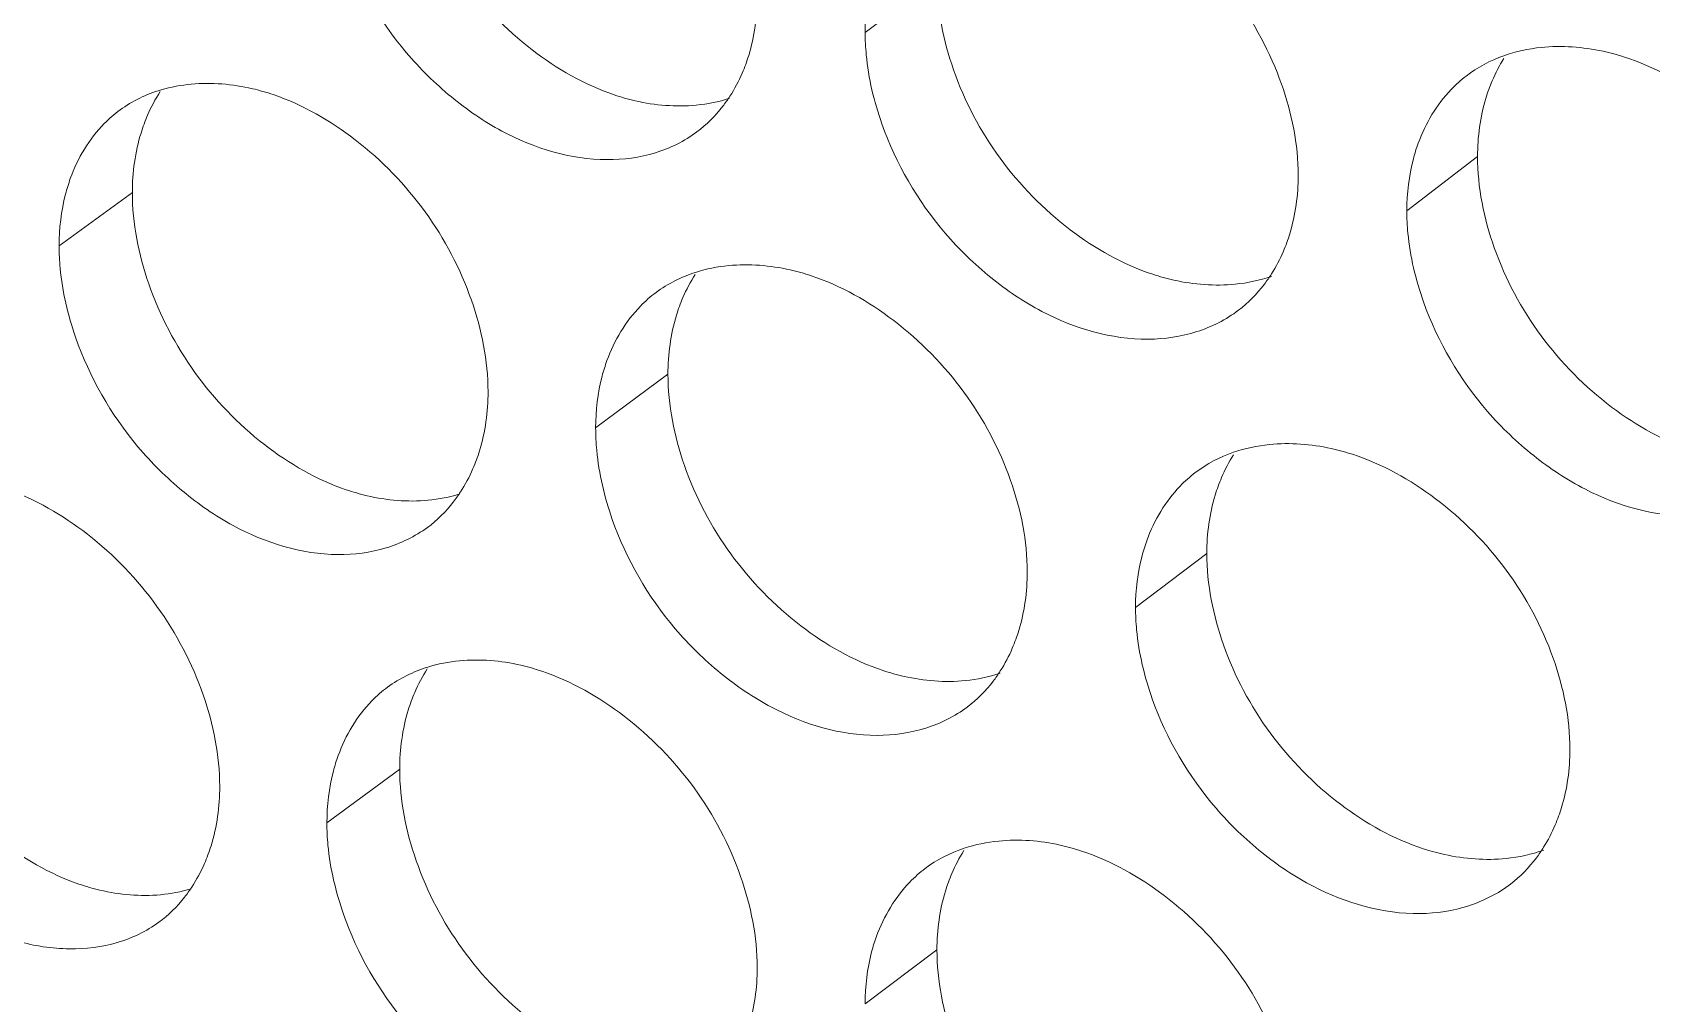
# Model space of a CAD drawing. Header units: millimetres. Extents: x 1177 to 4147, y 93 to 2194.
# Drawn here: x 2661.39 to 2674.51, y 680.09 to 687.97 of the extents above; entities that cross this region are included whole.
import ezdxf

# ---------------------------------------------------------------- set-up
doc = ezdxf.new("R2010")
doc.units = ezdxf.units.MM
doc.header["$LTSCALE"] = 0.1
doc.layers.get('0').update_dxf_attribs({"lineweight": 13})
doc.layers.add('标注', color=251, linetype='Continuous', lineweight=9)

# ---------------------------------------------------------------- blocks, each defined once
blk = doc.blocks.new('02')
for points, knots in [([(4627.348, 522.744), (4597.363, 531.299), (4553.55, 545.69), (4497.641, 568.487), (4458.71, 586.649), (4422.281, 606.068), (4388.51, 626.659), (4357.551, 648.334), (4338.416, 663.815), (4329.392, 671.722)], [0, 0, 0, 0, 0.278685, 0.411475, 0.539478, 0.662459, 0.780251, 0.892768, 1, 1, 1, 1]), ([(4626.906, 521.428), (4597.052, 529.945), (4553.424, 544.261), (4497.732, 566.923), (4458.929, 584.973), (4422.597, 604.269), (4388.892, 624.729), (4357.964, 646.263), (4338.829, 661.641), (4329.798, 669.496)], [0, 0, 0, 0, 0.278468, 0.411196, 0.539177, 0.662176, 0.780023, 0.892638, 1, 1, 1, 1]), ([(4628.518, 518.372), (4598.337, 526.935), (4554.235, 541.353), (4497.955, 564.22), (4458.766, 582.448), (4422.099, 601.945), (4388.114, 622.628), (4356.965, 644.402), (4337.717, 659.96), (4328.641, 667.907)], [0, 0, 0, 0, 0.278732, 0.411552, 0.539576, 0.662563, 0.780343, 0.892822, 1, 1, 1, 1]), ([(4328.202, 667.332), (4337.3, 659.316), (4356.601, 643.626), (4387.852, 621.677), (4421.956, 600.844), (4458.755, 581.215), (4498.091, 562.874), (4554.59, 539.876), (4598.873, 525.389), (4629.18, 516.79)], [0, 0, 0, 0, 0.107262, 0.219794, 0.337581, 0.460553, 0.588547, 0.721328, 1, 1, 1, 1])]:
    blk.add_open_spline(points, degree=3, knots=knots)
at = {"layer": '标注'}
for p, q in [((4581.589, 574.701), (4580.758, 574.077)), ((4587.849, 572.64), (4587.03, 572.012)), ((4572.272, 572.223), (4571.424, 571.605)), ((4572.272, 572.223), (4571.424, 571.605)), ((4578.474, 570.118), (4577.637, 569.496)), ((4578.474, 570.118), (4577.637, 569.496)), ((4584.714, 568.042), (4583.889, 567.416)), ((4584.714, 568.042), (4583.889, 567.416)), ((4575.368, 565.542), (4574.525, 564.921)), ((4581.589, 563.451), (4580.758, 562.827))]:
    blk.add_line(p, q, dxfattribs=at)
for points, knots in [([(4575.368, 576.792), (4575.368, 576.433), (4575.518, 575.688), (4576.051, 574.675), (4576.847, 573.85), (4577.509, 573.469), (4577.852, 573.354)], [0, 0, 0, 0, 0.240418, 0.498747, 0.75788, 1, 1, 1, 1]), ([(4585.772, 572.422), (4585.772, 572.781), (4585.62, 573.525), (4585.08, 574.535), (4584.274, 575.355), (4583.607, 575.732), (4583.262, 575.845)], [0, 0, 0, 0, 0.239826, 0.497695, 0.75702, 1, 1, 1, 1]), ([(4574.717, 575.113), (4574.878, 574.653), (4575.253, 574.001), (4575.946, 573.32), (4576.689, 572.807), (4577.536, 572.546), (4578.328, 572.652), (4578.666, 572.817), (4578.809, 572.924)], [0, 0, 0, 0, 0.277359, 0.41667, 0.550882, 0.790562, 0.898061, 1, 1, 1, 1]), ([(4580.89, 574.859), (4580.868, 574.799), (4580.789, 574.546), (4580.758, 574.278), (4580.758, 574.077)], [0, 0, 0, 0, 0.240728, 1, 1, 1, 1]), ([(4581.589, 574.701), (4581.589, 574.343), (4581.74, 573.598), (4582.276, 572.587), (4583.078, 571.765), (4583.744, 571.389), (4584.088, 571.275)], [0, 0, 0, 0, 0.240129, 0.498159, 0.757326, 1, 1, 1, 1]), ([(4579.334, 573.606), (4579.363, 573.672), (4579.467, 573.957), (4579.508, 574.263), (4579.508, 574.493)], [0, 0, 0, 0, 0.239544, 1, 1, 1, 1]), ([(4580.758, 574.077), (4580.758, 573.991), (4580.776, 573.631), (4580.86, 573.277), (4580.951, 573.019)], [0, 0, 0, 0, 0.240186, 1, 1, 1, 1]), ([(4589.549, 573.792), (4589.468, 573.818), (4589.155, 573.903), (4588.824, 573.928), (4588.585, 573.903)], [0, 0, 0, 0, 0.262368, 1, 1, 1, 1]), ([(4592.075, 570.381), (4592.075, 570.739), (4591.921, 571.483), (4591.378, 572.491), (4590.566, 573.307), (4589.896, 573.68), (4589.549, 573.792)], [0, 0, 0, 0, 0.239541, 0.497113, 0.75647, 1, 1, 1, 1]), ([(4587.717, 573.572), (4587.655, 573.524), (4587.416, 573.309), (4587.247, 573.023), (4587.163, 572.795)], [0, 0, 0, 0, 0.244827, 1, 1, 1, 1]), ([(4573.904, 573.356), (4573.825, 573.383), (4573.517, 573.471), (4573.19, 573.5), (4572.955, 573.478)], [0, 0, 0, 0, 0.263009, 1, 1, 1, 1]), ([(4573.904, 573.356), (4573.825, 573.383), (4573.517, 573.471), (4573.19, 573.5), (4572.955, 573.478)], [0, 0, 0, 0, 0.263009, 1, 1, 1, 1]), ([(4588.018, 573.515), (4587.99, 573.449), (4587.889, 573.168), (4587.849, 572.867), (4587.849, 572.64)], [0, 0, 0, 0, 0.239998, 1, 1, 1, 1]), ([(4576.391, 569.915), (4576.391, 570.274), (4576.24, 571.019), (4575.706, 572.032), (4574.908, 572.857), (4574.247, 573.239), (4573.904, 573.356)], [0, 0, 0, 0, 0.240262, 0.49858, 0.757854, 1, 1, 1, 1]), ([(4576.391, 569.915), (4576.391, 570.274), (4576.24, 571.019), (4575.706, 572.032), (4574.908, 572.857), (4574.247, 573.239), (4573.904, 573.356)], [0, 0, 0, 0, 0.240262, 0.49858, 0.757854, 1, 1, 1, 1]), ([(4577.852, 573.354), (4577.931, 573.327), (4578.24, 573.239), (4578.567, 573.212), (4578.802, 573.235)], [0, 0, 0, 0, 0.262674, 1, 1, 1, 1]), ([(4578.809, 572.924), (4578.922, 573.009), (4579.058, 573.144), (4579.166, 573.298), (4579.192, 573.339)], [0, 0, 0, 0, 0.74587, 1, 1, 1, 1]), ([(4572.13, 573.179), (4572.065, 573.131), (4571.814, 572.915), (4571.639, 572.619), (4571.554, 572.384)], [0, 0, 0, 0, 0.244024, 1, 1, 1, 1]), ([(4572.13, 573.179), (4572.065, 573.131), (4571.814, 572.915), (4571.639, 572.619), (4571.554, 572.384)], [0, 0, 0, 0, 0.244024, 1, 1, 1, 1]), ([(4572.448, 573.117), (4572.419, 573.05), (4572.314, 572.764), (4572.272, 572.455), (4572.272, 572.223)], [0, 0, 0, 0, 0.239116, 1, 1, 1, 1]), ([(4572.448, 573.117), (4572.419, 573.05), (4572.314, 572.764), (4572.272, 572.455), (4572.272, 572.223)], [0, 0, 0, 0, 0.239116, 1, 1, 1, 1]), ([(4580.951, 573.019), (4581.113, 572.559), (4581.493, 571.905), (4582.193, 571.227), (4582.945, 570.718), (4583.801, 570.464), (4584.598, 570.579), (4584.937, 570.749), (4585.081, 570.859)], [0, 0, 0, 0, 0.27664, 0.415747, 0.549878, 0.789826, 0.897663, 1, 1, 1, 1]), ([(4587.163, 572.795), (4587.141, 572.735), (4587.062, 572.481), (4587.03, 572.213), (4587.03, 572.012)], [0, 0, 0, 0, 0.24094, 1, 1, 1, 1]), ([(4587.849, 572.64), (4587.849, 572.282), (4588.001, 571.537), (4588.541, 570.528), (4589.349, 569.71), (4590.018, 569.337), (4590.364, 569.226)], [0, 0, 0, 0, 0.239843, 0.497577, 0.756777, 1, 1, 1, 1]), ([(4571.554, 572.384), (4571.533, 572.324), (4571.455, 572.072), (4571.424, 571.805), (4571.424, 571.605)], [0, 0, 0, 0, 0.240415, 1, 1, 1, 1]), ([(4571.554, 572.384), (4571.533, 572.324), (4571.455, 572.072), (4571.424, 571.805), (4571.424, 571.605)], [0, 0, 0, 0, 0.240415, 1, 1, 1, 1]), ([(4585.601, 571.542), (4585.629, 571.609), (4585.731, 571.891), (4585.772, 572.194), (4585.772, 572.422)], [0, 0, 0, 0, 0.239896, 1, 1, 1, 1]), ([(4572.272, 572.223), (4572.272, 571.864), (4572.422, 571.119), (4572.953, 570.105), (4573.746, 569.278), (4574.407, 568.896), (4574.748, 568.78)], [0, 0, 0, 0, 0.240565, 0.499043, 0.758159, 1, 1, 1, 1]), ([(4572.272, 572.223), (4572.272, 571.864), (4572.422, 571.119), (4572.953, 570.105), (4573.746, 569.278), (4574.407, 568.896), (4574.748, 568.78)], [0, 0, 0, 0, 0.240565, 0.499043, 0.758159, 1, 1, 1, 1]), ([(4587.03, 572.012), (4587.03, 571.925), (4587.048, 571.566), (4587.132, 571.212), (4587.224, 570.955)], [0, 0, 0, 0, 0.240277, 1, 1, 1, 1]), ([(4571.424, 571.605), (4571.424, 571.518), (4571.442, 571.159), (4571.525, 570.804), (4571.615, 570.546)], [0, 0, 0, 0, 0.240052, 1, 1, 1, 1]), ([(4571.424, 571.605), (4571.424, 571.518), (4571.442, 571.159), (4571.525, 570.804), (4571.615, 570.546)], [0, 0, 0, 0, 0.240052, 1, 1, 1, 1]), ([(4580.133, 571.258), (4580.053, 571.285), (4579.743, 571.372), (4579.414, 571.399), (4579.178, 571.376)], [0, 0, 0, 0, 0.262749, 1, 1, 1, 1]), ([(4580.133, 571.258), (4580.053, 571.285), (4579.743, 571.372), (4579.414, 571.399), (4579.178, 571.376)], [0, 0, 0, 0, 0.262749, 1, 1, 1, 1]), ([(4582.635, 567.829), (4582.635, 568.188), (4582.483, 568.933), (4581.945, 569.944), (4581.142, 570.765), (4580.477, 571.143), (4580.133, 571.258)], [0, 0, 0, 0, 0.239971, 0.497989, 0.757297, 1, 1, 1, 1]), ([(4582.635, 567.829), (4582.635, 568.188), (4582.483, 568.933), (4581.945, 569.944), (4581.142, 570.765), (4580.477, 571.143), (4580.133, 571.258)], [0, 0, 0, 0, 0.239971, 0.497989, 0.757297, 1, 1, 1, 1]), ([(4584.088, 571.275), (4584.169, 571.249), (4584.479, 571.162), (4584.808, 571.137), (4585.044, 571.161)], [0, 0, 0, 0, 0.262419, 1, 1, 1, 1]), ([(4585.081, 570.859), (4585.194, 570.945), (4585.329, 571.083), (4585.438, 571.24), (4585.463, 571.281)], [0, 0, 0, 0, 0.745944, 1, 1, 1, 1]), ([(4578.336, 571.065), (4578.272, 571.017), (4578.026, 570.801), (4577.853, 570.508), (4577.768, 570.277)], [0, 0, 0, 0, 0.244355, 1, 1, 1, 1]), ([(4578.336, 571.065), (4578.272, 571.017), (4578.026, 570.801), (4577.853, 570.508), (4577.768, 570.277)], [0, 0, 0, 0, 0.244355, 1, 1, 1, 1]), ([(4578.647, 571.005), (4578.618, 570.938), (4578.515, 570.654), (4578.474, 570.348), (4578.474, 570.118)], [0, 0, 0, 0, 0.239472, 1, 1, 1, 1]), ([(4578.647, 571.005), (4578.618, 570.938), (4578.515, 570.654), (4578.474, 570.348), (4578.474, 570.118)], [0, 0, 0, 0, 0.239472, 1, 1, 1, 1]), ([(4587.224, 570.955), (4587.388, 570.493), (4587.772, 569.839), (4588.48, 569.163), (4589.24, 568.658), (4590.104, 568.412), (4590.906, 568.536), (4591.247, 568.711), (4591.391, 568.823)], [0, 0, 0, 0, 0.27593, 0.414836, 0.548888, 0.789102, 0.897272, 1, 1, 1, 1]), ([(4571.615, 570.546), (4571.775, 570.086), (4572.148, 569.434), (4572.837, 568.752), (4573.576, 568.238), (4574.419, 567.973), (4575.208, 568.074), (4575.545, 568.238), (4575.689, 568.343)], [0, 0, 0, 0, 0.277722, 0.417137, 0.551389, 0.790935, 0.898263, 1, 1, 1, 1]), ([(4571.615, 570.546), (4571.775, 570.086), (4572.148, 569.434), (4572.837, 568.752), (4573.576, 568.238), (4574.419, 567.973), (4575.208, 568.074), (4575.545, 568.238), (4575.689, 568.343)], [0, 0, 0, 0, 0.277722, 0.417137, 0.551389, 0.790935, 0.898263, 1, 1, 1, 1]), ([(4577.768, 570.277), (4577.747, 570.217), (4577.668, 569.964), (4577.637, 569.697), (4577.637, 569.496)], [0, 0, 0, 0, 0.240623, 1, 1, 1, 1]), ([(4577.768, 570.277), (4577.747, 570.217), (4577.668, 569.964), (4577.637, 569.697), (4577.637, 569.496)], [0, 0, 0, 0, 0.240623, 1, 1, 1, 1]), ([(4578.474, 570.118), (4578.474, 569.759), (4578.624, 569.015), (4579.159, 568.002), (4579.958, 567.179), (4580.622, 566.8), (4580.965, 566.686)], [0, 0, 0, 0, 0.240273, 0.498452, 0.757602, 1, 1, 1, 1]), ([(4578.474, 570.118), (4578.474, 569.759), (4578.624, 569.015), (4579.159, 568.002), (4579.958, 567.179), (4580.622, 566.8), (4580.965, 566.686)], [0, 0, 0, 0, 0.240273, 0.498452, 0.757602, 1, 1, 1, 1]), ([(4576.216, 569.024), (4576.245, 569.091), (4576.35, 569.376), (4576.391, 569.684), (4576.391, 569.915)], [0, 0, 0, 0, 0.239367, 1, 1, 1, 1]), ([(4576.216, 569.024), (4576.245, 569.091), (4576.35, 569.376), (4576.391, 569.684), (4576.391, 569.915)], [0, 0, 0, 0, 0.239367, 1, 1, 1, 1]), ([(4577.637, 569.496), (4577.637, 569.409), (4577.655, 569.05), (4577.739, 568.695), (4577.829, 568.437)], [0, 0, 0, 0, 0.240141, 1, 1, 1, 1]), ([(4577.637, 569.496), (4577.637, 569.409), (4577.655, 569.05), (4577.739, 568.695), (4577.829, 568.437)], [0, 0, 0, 0, 0.240141, 1, 1, 1, 1]), ([(4586.401, 569.19), (4586.32, 569.216), (4586.008, 569.302), (4585.677, 569.328), (4585.44, 569.304)], [0, 0, 0, 0, 0.262494, 1, 1, 1, 1]), ([(4586.401, 569.19), (4586.32, 569.216), (4586.008, 569.302), (4585.677, 569.328), (4585.44, 569.304)], [0, 0, 0, 0, 0.262494, 1, 1, 1, 1]), ([(4588.919, 565.773), (4588.919, 566.131), (4588.766, 566.876), (4588.224, 567.885), (4587.415, 568.703), (4586.746, 569.077), (4586.401, 569.19)], [0, 0, 0, 0, 0.239683, 0.497404, 0.756744, 1, 1, 1, 1]), ([(4588.919, 565.773), (4588.919, 566.131), (4588.766, 566.876), (4588.224, 567.885), (4587.415, 568.703), (4586.746, 569.077), (4586.401, 569.19)], [0, 0, 0, 0, 0.239683, 0.497404, 0.756744, 1, 1, 1, 1]), ([(4584.581, 568.979), (4584.518, 568.931), (4584.276, 568.716), (4584.106, 568.427), (4584.022, 568.198)], [0, 0, 0, 0, 0.244673, 1, 1, 1, 1]), ([(4584.581, 568.979), (4584.518, 568.931), (4584.276, 568.716), (4584.106, 568.427), (4584.022, 568.198)], [0, 0, 0, 0, 0.244673, 1, 1, 1, 1]), ([(4584.885, 568.921), (4584.857, 568.855), (4584.755, 568.573), (4584.714, 568.27), (4584.714, 568.042)], [0, 0, 0, 0, 0.239824, 1, 1, 1, 1]), ([(4584.885, 568.921), (4584.857, 568.855), (4584.755, 568.573), (4584.714, 568.27), (4584.714, 568.042)], [0, 0, 0, 0, 0.239824, 1, 1, 1, 1]), ([(4573.284, 565.344), (4573.284, 565.703), (4573.133, 566.448), (4572.601, 567.462), (4571.806, 568.289), (4571.146, 568.673), (4570.805, 568.79)], [0, 0, 0, 0, 0.24041, 0.498878, 0.758134, 1, 1, 1, 1]), ([(4574.748, 568.78), (4574.828, 568.753), (4575.135, 568.664), (4575.461, 568.636), (4575.695, 568.658)], [0, 0, 0, 0, 0.262803, 1, 1, 1, 1]), ([(4574.748, 568.78), (4574.828, 568.753), (4575.135, 568.664), (4575.461, 568.636), (4575.695, 568.658)], [0, 0, 0, 0, 0.262803, 1, 1, 1, 1]), ([(4575.689, 568.343), (4575.801, 568.427), (4575.937, 568.561), (4576.045, 568.714), (4576.071, 568.754)], [0, 0, 0, 0, 0.745833, 1, 1, 1, 1]), ([(4575.689, 568.343), (4575.801, 568.427), (4575.937, 568.561), (4576.045, 568.714), (4576.071, 568.754)], [0, 0, 0, 0, 0.745833, 1, 1, 1, 1]), ([(4577.829, 568.437), (4577.99, 567.977), (4578.368, 567.324), (4579.064, 566.645), (4579.812, 566.134), (4580.663, 565.876), (4581.458, 565.987), (4581.797, 566.155), (4581.94, 566.263)], [0, 0, 0, 0, 0.276999, 0.416207, 0.550378, 0.790192, 0.897861, 1, 1, 1, 1]), ([(4577.829, 568.437), (4577.99, 567.977), (4578.368, 567.324), (4579.064, 566.645), (4579.812, 566.134), (4580.663, 565.876), (4581.458, 565.987), (4581.797, 566.155), (4581.94, 566.263)], [0, 0, 0, 0, 0.276999, 0.416207, 0.550378, 0.790192, 0.897861, 1, 1, 1, 1]), ([(4584.022, 568.198), (4584, 568.138), (4583.921, 567.885), (4583.889, 567.617), (4583.889, 567.416)], [0, 0, 0, 0, 0.240834, 1, 1, 1, 1]), ([(4584.022, 568.198), (4584, 568.138), (4583.921, 567.885), (4583.889, 567.617), (4583.889, 567.416)], [0, 0, 0, 0, 0.240834, 1, 1, 1, 1]), ([(4584.714, 568.042), (4584.714, 567.684), (4584.866, 566.939), (4585.404, 565.929), (4586.209, 565.109), (4586.876, 564.734), (4587.221, 564.622)], [0, 0, 0, 0, 0.239985, 0.497867, 0.757051, 1, 1, 1, 1]), ([(4584.714, 568.042), (4584.714, 567.684), (4584.866, 566.939), (4585.404, 565.929), (4586.209, 565.109), (4586.876, 564.734), (4587.221, 564.622)], [0, 0, 0, 0, 0.239985, 0.497867, 0.757051, 1, 1, 1, 1]), ([(4582.462, 566.945), (4582.491, 567.012), (4582.594, 567.295), (4582.635, 567.6), (4582.635, 567.829)], [0, 0, 0, 0, 0.23972, 1, 1, 1, 1]), ([(4582.462, 566.945), (4582.491, 567.012), (4582.594, 567.295), (4582.635, 567.6), (4582.635, 567.829)], [0, 0, 0, 0, 0.23972, 1, 1, 1, 1]), ([(4569.187, 567.662), (4569.187, 567.303), (4569.336, 566.557), (4569.865, 565.542), (4570.656, 564.714), (4571.314, 564.329), (4571.654, 564.212)], [0, 0, 0, 0, 0.240713, 0.499341, 0.758439, 1, 1, 1, 1]), ([(4583.889, 567.416), (4583.889, 567.329), (4583.907, 566.97), (4583.991, 566.616), (4584.082, 566.358)], [0, 0, 0, 0, 0.240231, 1, 1, 1, 1]), ([(4583.889, 567.416), (4583.889, 567.329), (4583.907, 566.97), (4583.991, 566.616), (4584.082, 566.358)], [0, 0, 0, 0, 0.240231, 1, 1, 1, 1]), ([(4577.014, 566.678), (4576.934, 566.705), (4576.625, 566.793), (4576.297, 566.821), (4576.062, 566.799)], [0, 0, 0, 0, 0.262879, 1, 1, 1, 1]), ([(4579.508, 563.243), (4579.508, 563.602), (4579.357, 564.347), (4578.821, 565.359), (4578.02, 566.183), (4577.357, 566.563), (4577.014, 566.678)], [0, 0, 0, 0, 0.240116, 0.498284, 0.757575, 1, 1, 1, 1]), ([(4580.965, 566.686), (4581.045, 566.659), (4581.355, 566.572), (4581.682, 566.546), (4581.918, 566.569)], [0, 0, 0, 0, 0.262546, 1, 1, 1, 1]), ([(4580.965, 566.686), (4581.045, 566.659), (4581.355, 566.572), (4581.682, 566.546), (4581.918, 566.569)], [0, 0, 0, 0, 0.262546, 1, 1, 1, 1]), ([(4581.94, 566.263), (4582.053, 566.348), (4582.189, 566.485), (4582.297, 566.64), (4582.323, 566.681)], [0, 0, 0, 0, 0.745908, 1, 1, 1, 1]), ([(4581.94, 566.263), (4582.053, 566.348), (4582.189, 566.485), (4582.297, 566.64), (4582.323, 566.681)], [0, 0, 0, 0, 0.745908, 1, 1, 1, 1]), ([(4575.228, 566.493), (4575.163, 566.446), (4574.915, 566.229), (4574.741, 565.935), (4574.657, 565.702)], [0, 0, 0, 0, 0.244191, 1, 1, 1, 1]), ([(4575.542, 566.433), (4575.514, 566.366), (4575.409, 566.08), (4575.368, 565.773), (4575.368, 565.542)], [0, 0, 0, 0, 0.239294, 1, 1, 1, 1]), ([(4584.082, 566.358), (4584.245, 565.897), (4584.628, 565.244), (4585.332, 564.566), (4586.088, 564.059), (4586.948, 563.809), (4587.747, 563.929), (4588.087, 564.102), (4588.231, 564.212)], [0, 0, 0, 0, 0.276284, 0.41529, 0.549381, 0.789463, 0.897466, 1, 1, 1, 1]), ([(4584.082, 566.358), (4584.245, 565.897), (4584.628, 565.244), (4585.332, 564.566), (4586.088, 564.059), (4586.948, 563.809), (4587.747, 563.929), (4588.087, 564.102), (4588.231, 564.212)], [0, 0, 0, 0, 0.276284, 0.41529, 0.549381, 0.789463, 0.897466, 1, 1, 1, 1]), ([(4568.523, 565.986), (4568.682, 565.527), (4569.053, 564.875), (4569.737, 564.192), (4570.312, 563.791), (4570.92, 563.53), (4571.528, 563.435), (4572.098, 563.504), (4572.435, 563.665), (4572.578, 563.77)], [0, 0, 0, 0, 0.277575, 0.416837, 0.550884, 0.676215, 0.791695, 0.898653, 1, 1, 1, 1]), ([(4574.657, 565.702), (4574.635, 565.642), (4574.557, 565.389), (4574.525, 565.122), (4574.525, 564.921)], [0, 0, 0, 0, 0.240519, 1, 1, 1, 1]), ([(4588.748, 564.897), (4588.776, 564.963), (4588.878, 565.244), (4588.919, 565.546), (4588.919, 565.773)], [0, 0, 0, 0, 0.24007, 1, 1, 1, 1]), ([(4588.748, 564.897), (4588.776, 564.963), (4588.878, 565.244), (4588.919, 565.546), (4588.919, 565.773)], [0, 0, 0, 0, 0.24007, 1, 1, 1, 1]), ([(4575.368, 565.542), (4575.368, 565.183), (4575.518, 564.438), (4576.051, 563.425), (4576.847, 562.6), (4577.509, 562.219), (4577.852, 562.104)], [0, 0, 0, 0, 0.240418, 0.498747, 0.75788, 1, 1, 1, 1]), ([(4573.107, 564.449), (4573.136, 564.516), (4573.242, 564.803), (4573.284, 565.112), (4573.284, 565.344)], [0, 0, 0, 0, 0.239188, 1, 1, 1, 1]), ([(4574.525, 564.921), (4574.525, 564.835), (4574.543, 564.476), (4574.627, 564.121), (4574.717, 563.863)], [0, 0, 0, 0, 0.240096, 1, 1, 1, 1]), ([(4583.262, 564.595), (4583.181, 564.622), (4582.87, 564.709), (4582.541, 564.735), (4582.304, 564.711)], [0, 0, 0, 0, 0.262621, 1, 1, 1, 1]), ([(4585.772, 561.172), (4585.772, 561.531), (4585.62, 562.275), (4585.08, 563.285), (4584.274, 564.105), (4583.607, 564.482), (4583.262, 564.595)], [0, 0, 0, 0, 0.239826, 0.497695, 0.75702, 1, 1, 1, 1]), ([(4587.221, 564.622), (4587.302, 564.595), (4587.613, 564.51), (4587.943, 564.485), (4588.18, 564.509)], [0, 0, 0, 0, 0.262294, 1, 1, 1, 1]), ([(4587.221, 564.622), (4587.302, 564.595), (4587.613, 564.51), (4587.943, 564.485), (4588.18, 564.509)], [0, 0, 0, 0, 0.262294, 1, 1, 1, 1]), ([(4588.231, 564.212), (4588.344, 564.299), (4588.48, 564.439), (4588.588, 564.597), (4588.614, 564.638)], [0, 0, 0, 0, 0.74598, 1, 1, 1, 1]), ([(4588.231, 564.212), (4588.344, 564.299), (4588.48, 564.439), (4588.588, 564.597), (4588.614, 564.638)], [0, 0, 0, 0, 0.74598, 1, 1, 1, 1]), ([(4581.453, 564.393), (4581.39, 564.345), (4581.146, 564.13), (4580.974, 563.839), (4580.89, 563.609)], [0, 0, 0, 0, 0.244516, 1, 1, 1, 1]), ([(4571.654, 564.212), (4571.734, 564.185), (4572.04, 564.096), (4572.365, 564.067), (4572.599, 564.089)], [0, 0, 0, 0, 0.262933, 1, 1, 1, 1]), ([(4581.761, 564.334), (4581.733, 564.268), (4581.63, 563.985), (4581.589, 563.68), (4581.589, 563.451)], [0, 0, 0, 0, 0.239648, 1, 1, 1, 1]), ([(4572.578, 563.77), (4572.69, 563.852), (4572.826, 563.985), (4572.934, 564.137), (4572.96, 564.176)], [0, 0, 0, 0, 0.745795, 1, 1, 1, 1]), ([(4574.717, 563.863), (4574.878, 563.403), (4575.253, 562.751), (4575.946, 562.07), (4576.689, 561.557), (4577.536, 561.296), (4578.328, 561.402), (4578.666, 561.567), (4578.809, 561.674)], [0, 0, 0, 0, 0.277359, 0.41667, 0.550882, 0.790562, 0.898061, 1, 1, 1, 1]), ([(4580.89, 563.609), (4580.868, 563.549), (4580.789, 563.296), (4580.758, 563.028), (4580.758, 562.827)], [0, 0, 0, 0, 0.240728, 1, 1, 1, 1]), ([(4581.589, 563.451), (4581.589, 563.093), (4581.74, 562.348), (4582.276, 561.337), (4583.078, 560.515), (4583.744, 560.139), (4584.088, 560.025)], [0, 0, 0, 0, 0.240129, 0.498159, 0.757326, 1, 1, 1, 1]), ([(4579.334, 562.356), (4579.363, 562.422), (4579.467, 562.707), (4579.508, 563.013), (4579.508, 563.243)], [0, 0, 0, 0, 0.239544, 1, 1, 1, 1])]:
    blk.add_open_spline(points, degree=3, knots=knots, dxfattribs=at)
for points in [[(4588.152, 573.807), (4587.997, 573.752), (4587.848, 573.673), (4587.717, 573.572)], [(4588.153, 573.776), (4588.101, 573.693), (4588.056, 573.605), (4588.018, 573.515)], [(4588.585, 573.903), (4588.438, 573.888), (4588.292, 573.857), (4588.152, 573.807)], [(4579.192, 573.339), (4579.247, 573.423), (4579.294, 573.513), (4579.334, 573.606)], [(4572.604, 573.411), (4572.435, 573.361), (4572.272, 573.283), (4572.13, 573.179)], [(4572.604, 573.411), (4572.435, 573.361), (4572.272, 573.283), (4572.13, 573.179)], [(4572.595, 573.391), (4572.538, 573.305), (4572.489, 573.212), (4572.448, 573.117)], [(4572.595, 573.391), (4572.538, 573.305), (4572.489, 573.212), (4572.448, 573.117)], [(4572.955, 573.478), (4572.837, 573.467), (4572.718, 573.445), (4572.604, 573.411)], [(4572.955, 573.478), (4572.837, 573.467), (4572.718, 573.445), (4572.604, 573.411)], [(4578.802, 573.235), (4578.932, 573.248), (4579.063, 573.273), (4579.187, 573.314)], [(4585.463, 571.281), (4585.516, 571.364), (4585.562, 571.452), (4585.601, 571.542)], [(4579.178, 571.376), (4579.048, 571.364), (4578.918, 571.338), (4578.794, 571.298)], [(4579.178, 571.376), (4579.048, 571.364), (4578.918, 571.338), (4578.794, 571.298)], [(4578.794, 571.298), (4578.631, 571.246), (4578.473, 571.167), (4578.336, 571.065)], [(4578.794, 571.298), (4578.631, 571.246), (4578.473, 571.167), (4578.336, 571.065)], [(4578.789, 571.273), (4578.734, 571.188), (4578.687, 571.098), (4578.647, 571.005)], [(4578.789, 571.273), (4578.734, 571.188), (4578.687, 571.098), (4578.647, 571.005)], [(4585.044, 571.161), (4585.186, 571.175), (4585.328, 571.205), (4585.462, 571.251)], [(4585.44, 569.304), (4585.298, 569.289), (4585.158, 569.26), (4585.023, 569.214)], [(4585.44, 569.304), (4585.298, 569.289), (4585.158, 569.26), (4585.023, 569.214)], [(4585.023, 569.214), (4584.865, 569.159), (4584.713, 569.08), (4584.581, 568.979)], [(4585.023, 569.214), (4584.865, 569.159), (4584.713, 569.08), (4584.581, 568.979)], [(4585.022, 569.184), (4584.969, 569.101), (4584.923, 569.012), (4584.885, 568.921)], [(4585.022, 569.184), (4584.969, 569.101), (4584.923, 569.012), (4584.885, 568.921)], [(4576.071, 568.754), (4576.127, 568.839), (4576.175, 568.93), (4576.216, 569.024)], [(4576.071, 568.754), (4576.127, 568.839), (4576.175, 568.93), (4576.216, 569.024)], [(4575.695, 568.658), (4575.82, 568.67), (4575.945, 568.694), (4576.064, 568.731)], [(4575.695, 568.658), (4575.82, 568.67), (4575.945, 568.694), (4576.064, 568.731)], [(4582.323, 566.681), (4582.377, 566.765), (4582.423, 566.854), (4582.462, 566.945)], [(4582.323, 566.681), (4582.377, 566.765), (4582.423, 566.854), (4582.462, 566.945)], [(4575.694, 566.726), (4575.528, 566.675), (4575.368, 566.596), (4575.228, 566.493)], [(4575.687, 566.704), (4575.631, 566.618), (4575.583, 566.527), (4575.542, 566.433)], [(4576.062, 566.799), (4575.937, 566.787), (4575.813, 566.763), (4575.694, 566.726)], [(4581.918, 566.569), (4582.054, 566.583), (4582.19, 566.61), (4582.32, 566.654)], [(4581.918, 566.569), (4582.054, 566.583), (4582.19, 566.61), (4582.32, 566.654)], [(4588.614, 564.638), (4588.665, 564.72), (4588.71, 564.807), (4588.748, 564.897)], [(4588.614, 564.638), (4588.665, 564.72), (4588.71, 564.807), (4588.748, 564.897)], [(4581.904, 564.627), (4581.743, 564.574), (4581.588, 564.495), (4581.453, 564.393)], [(4581.901, 564.6), (4581.847, 564.516), (4581.8, 564.427), (4581.761, 564.334)], [(4582.304, 564.711), (4582.168, 564.698), (4582.033, 564.67), (4581.904, 564.627)], [(4588.18, 564.509), (4588.328, 564.524), (4588.475, 564.556), (4588.615, 564.606)], [(4588.18, 564.509), (4588.328, 564.524), (4588.475, 564.556), (4588.615, 564.606)], [(4572.96, 564.176), (4573.017, 564.263), (4573.066, 564.354), (4573.107, 564.449)], [(4572.599, 564.089), (4572.718, 564.1), (4572.837, 564.122), (4572.952, 564.156)]]:
    blk.add_open_spline(points, degree=3, dxfattribs=at)

msp = doc.modelspace()

# ---------------------------------------------------------------- block references
at = {"xscale": 0.7, "yscale": 0.7, "zscale": 0.7}
msp.add_blockref('02', (-538.391, 286.112), dxfattribs=at)

doc.saveas('drawing.dxf')
